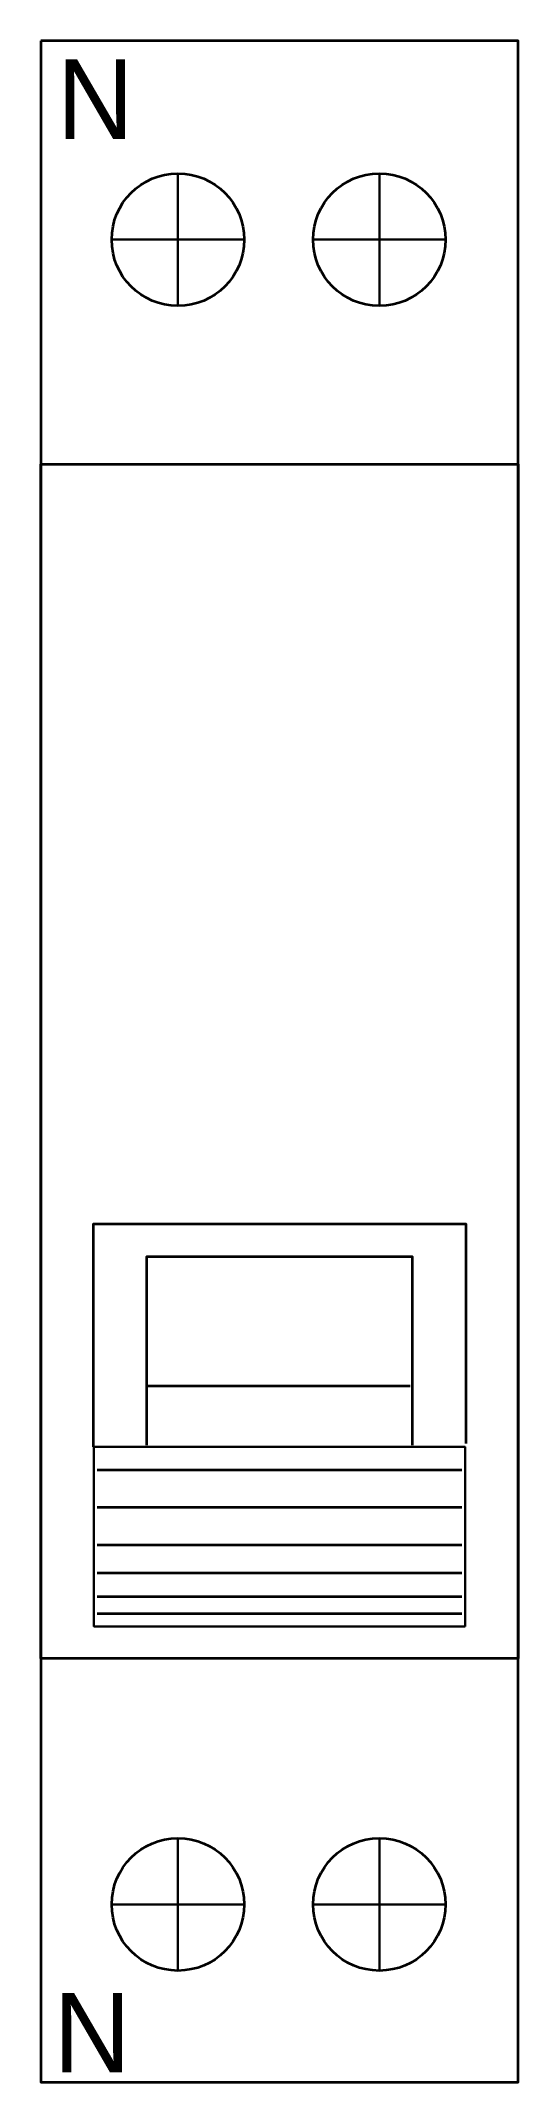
# Model space of a CAD drawing. Header units: inches. Extents: x 0.1 to 18.1, y -77.4 to -0.4.
import ezdxf

# ---------------------------------------------------------------- set-up
doc = ezdxf.new("R2010")
doc.units = ezdxf.units.IN
doc.header["$MEASUREMENT"] = 0
doc.layers.add('Layer 1', color=7, linetype='Continuous')

# ---------------------------------------------------------------- blocks, each defined once
blk = doc.blocks.new('block 5')
at = {"layer": 'Layer 1', "lineweight": 0}
blk.add_lwpolyline([(92.982, 0), (92.982, -77), (110.982, -77), (110.982, 0), (92.982, 0)], dxfattribs=at)
blk = doc.blocks.new('block 6')
at = {"layer": 'Layer 1', "color": 7, "lineweight": 35}
blk.add_lwpolyline([(92.982, 0), (92.982, -77), (110.982, -77), (110.982, 0), (92.982, 0)], dxfattribs=at)
blk = doc.blocks.new('block 4')
at = {"layer": 'Layer 1'}
for name in ['block 5', 'block 6']:
    blk.add_blockref(name, (0, 0), dxfattribs=at)
blk = doc.blocks.new('block 9')
at = {"layer": 'Layer 1', "color": 7, "lineweight": 30}
for points in [[(98.154, -5), (98.154, -10)], [(95.654, -7.5), (100.654, -7.5)]]:
    blk.add_lwpolyline(points, dxfattribs=at)
blk = doc.blocks.new('block 8')
at = {"layer": 'Layer 1', "color": 7, "lineweight": 35}
blk.add_open_spline([(95.654, -7.5), (95.654, -8.881), (96.773, -10), (98.154, -10), (99.535, -10), (100.654, -8.881), (100.654, -7.5), (100.654, -6.119), (99.535, -5), (98.154, -5), (96.773, -5), (95.654, -6.119), (95.654, -7.5)], degree=3, knots=[0, 0, 0, 0, 1, 1, 1, 2, 2, 2, 3, 3, 3, 4, 4, 4, 4], dxfattribs=at)
at = {"layer": 'Layer 1'}
blk.add_blockref('block 9', (0, 0), dxfattribs=at)
blk = doc.blocks.new('block 11')
at = {"layer": 'Layer 1', "color": 7, "lineweight": 30}
for points in [[(105.748, -5), (105.748, -10)], [(103.248, -7.5), (108.248, -7.5)]]:
    blk.add_lwpolyline(points, dxfattribs=at)
blk = doc.blocks.new('block 10')
at = {"layer": 'Layer 1', "color": 7, "lineweight": 35}
blk.add_open_spline([(103.248, -7.5), (103.248, -8.881), (104.368, -10), (105.748, -10), (107.129, -10), (108.248, -8.881), (108.248, -7.5), (108.248, -6.119), (107.129, -5), (105.748, -5), (104.368, -5), (103.248, -6.119), (103.248, -7.5)], degree=3, knots=[0, 0, 0, 0, 1, 1, 1, 2, 2, 2, 3, 3, 3, 4, 4, 4, 4], dxfattribs=at)
at = {"layer": 'Layer 1'}
blk.add_blockref('block 11', (0, 0), dxfattribs=at)
blk = doc.blocks.new('block 7')
at = {"layer": 'Layer 1'}
for name in ['block 8', 'block 10']:
    blk.add_blockref(name, (0, 0), dxfattribs=at)
blk = doc.blocks.new('block 14')
at = {"layer": 'Layer 1', "color": 7, "lineweight": 30}
for points in [[(98.154, -67.795), (98.154, -72.794)], [(95.654, -70.294), (100.654, -70.294)]]:
    blk.add_lwpolyline(points, dxfattribs=at)
blk = doc.blocks.new('block 13')
at = {"layer": 'Layer 1', "color": 7, "lineweight": 35}
blk.add_open_spline([(95.654, -70.294), (95.654, -71.675), (96.773, -72.794), (98.154, -72.794), (99.535, -72.794), (100.654, -71.675), (100.654, -70.294), (100.654, -68.914), (99.535, -67.795), (98.154, -67.795), (96.773, -67.795), (95.654, -68.914), (95.654, -70.294)], degree=3, knots=[0, 0, 0, 0, 1, 1, 1, 2, 2, 2, 3, 3, 3, 4, 4, 4, 4], dxfattribs=at)
at = {"layer": 'Layer 1'}
blk.add_blockref('block 14', (0, 0), dxfattribs=at)
blk = doc.blocks.new('block 16')
at = {"layer": 'Layer 1', "color": 7, "lineweight": 30}
for points in [[(105.748, -67.795), (105.748, -72.794)], [(103.248, -70.294), (108.248, -70.294)]]:
    blk.add_lwpolyline(points, dxfattribs=at)
blk = doc.blocks.new('block 15')
at = {"layer": 'Layer 1', "color": 7, "lineweight": 35}
blk.add_open_spline([(103.248, -70.294), (103.248, -71.675), (104.368, -72.794), (105.748, -72.794), (107.129, -72.794), (108.248, -71.675), (108.248, -70.294), (108.248, -68.914), (107.129, -67.795), (105.748, -67.795), (104.368, -67.795), (103.248, -68.914), (103.248, -70.294)], degree=3, knots=[0, 0, 0, 0, 1, 1, 1, 2, 2, 2, 3, 3, 3, 4, 4, 4, 4], dxfattribs=at)
at = {"layer": 'Layer 1'}
blk.add_blockref('block 16', (0, 0), dxfattribs=at)
blk = doc.blocks.new('block 12')
at = {"layer": 'Layer 1'}
for name in ['block 13', 'block 15']:
    blk.add_blockref(name, (0, 0), dxfattribs=at)
blk = doc.blocks.new('block 18')
at = {"layer": 'Layer 1', "color": 7, "lineweight": 35}
for points in [[(95.102, -53.905), (108.858, -53.905)], [(95.102, -55.316), (108.858, -55.316)], [(95.102, -56.727), (108.858, -56.727)], [(95.102, -57.785), (108.858, -57.785)], [(95.102, -58.677), (108.858, -58.677)], [(95.102, -59.321), (108.858, -59.321)]]:
    blk.add_lwpolyline(points, dxfattribs=at)
blk = doc.blocks.new('block 17')
at = {"layer": 'Layer 1', "color": 7, "lineweight": 35}
for points in [[(94.967, -53.032), (94.967, -44.626), (109.008, -44.626), (109.008, -52.912)], [(96.982, -52.978), (96.982, -45.857), (106.983, -45.857), (106.983, -52.978)], [(96.944, -50.73), (106.916, -50.73)]]:
    blk.add_lwpolyline(points, dxfattribs=at)
at = {"layer": 'Layer 1', "color": 7, "lineweight": 30}
blk.add_lwpolyline([(108.982, -59.809), (94.982, -59.809), (94.982, -53.036), (108.982, -53.036), (108.982, -59.809)], dxfattribs=at)
at = {"layer": 'Layer 1'}
blk.add_blockref('block 18', (0, 0), dxfattribs=at)
blk = doc.blocks.new('block 3')
at = {"layer": 'Layer 1', "color": 7, "lineweight": 35}
blk.add_lwpolyline([(110.982, -61.015), (92.982, -61.015), (92.982, -15.968), (110.982, -15.968), (110.982, -61.015)], dxfattribs=at)
at = {"layer": 'Layer 1'}
for name in ['block 4', 'block 7', 'block 17', 'block 12']:
    blk.add_blockref(name, (0, 0), dxfattribs=at)

msp = doc.modelspace()

# ---------------------------------------------------------------- block references
at = {"layer": 'Layer 1'}
msp.add_blockref('block 3', (-92.863, -0.362), dxfattribs=at)

# ---------------------------------------------------------------- texts
at = {"char_height": 3, "attachment_point": 1}
for insert in [(0.726, -1.063), (0.606, -73.992)]:
    msp.add_mtext_dynamic_manual_height_columns('\\pt3;N', width=2.04555, gutter_width=1, heights=[1.656], dxfattribs=dict(at, insert=insert))

doc.saveas('drawing.dxf')
